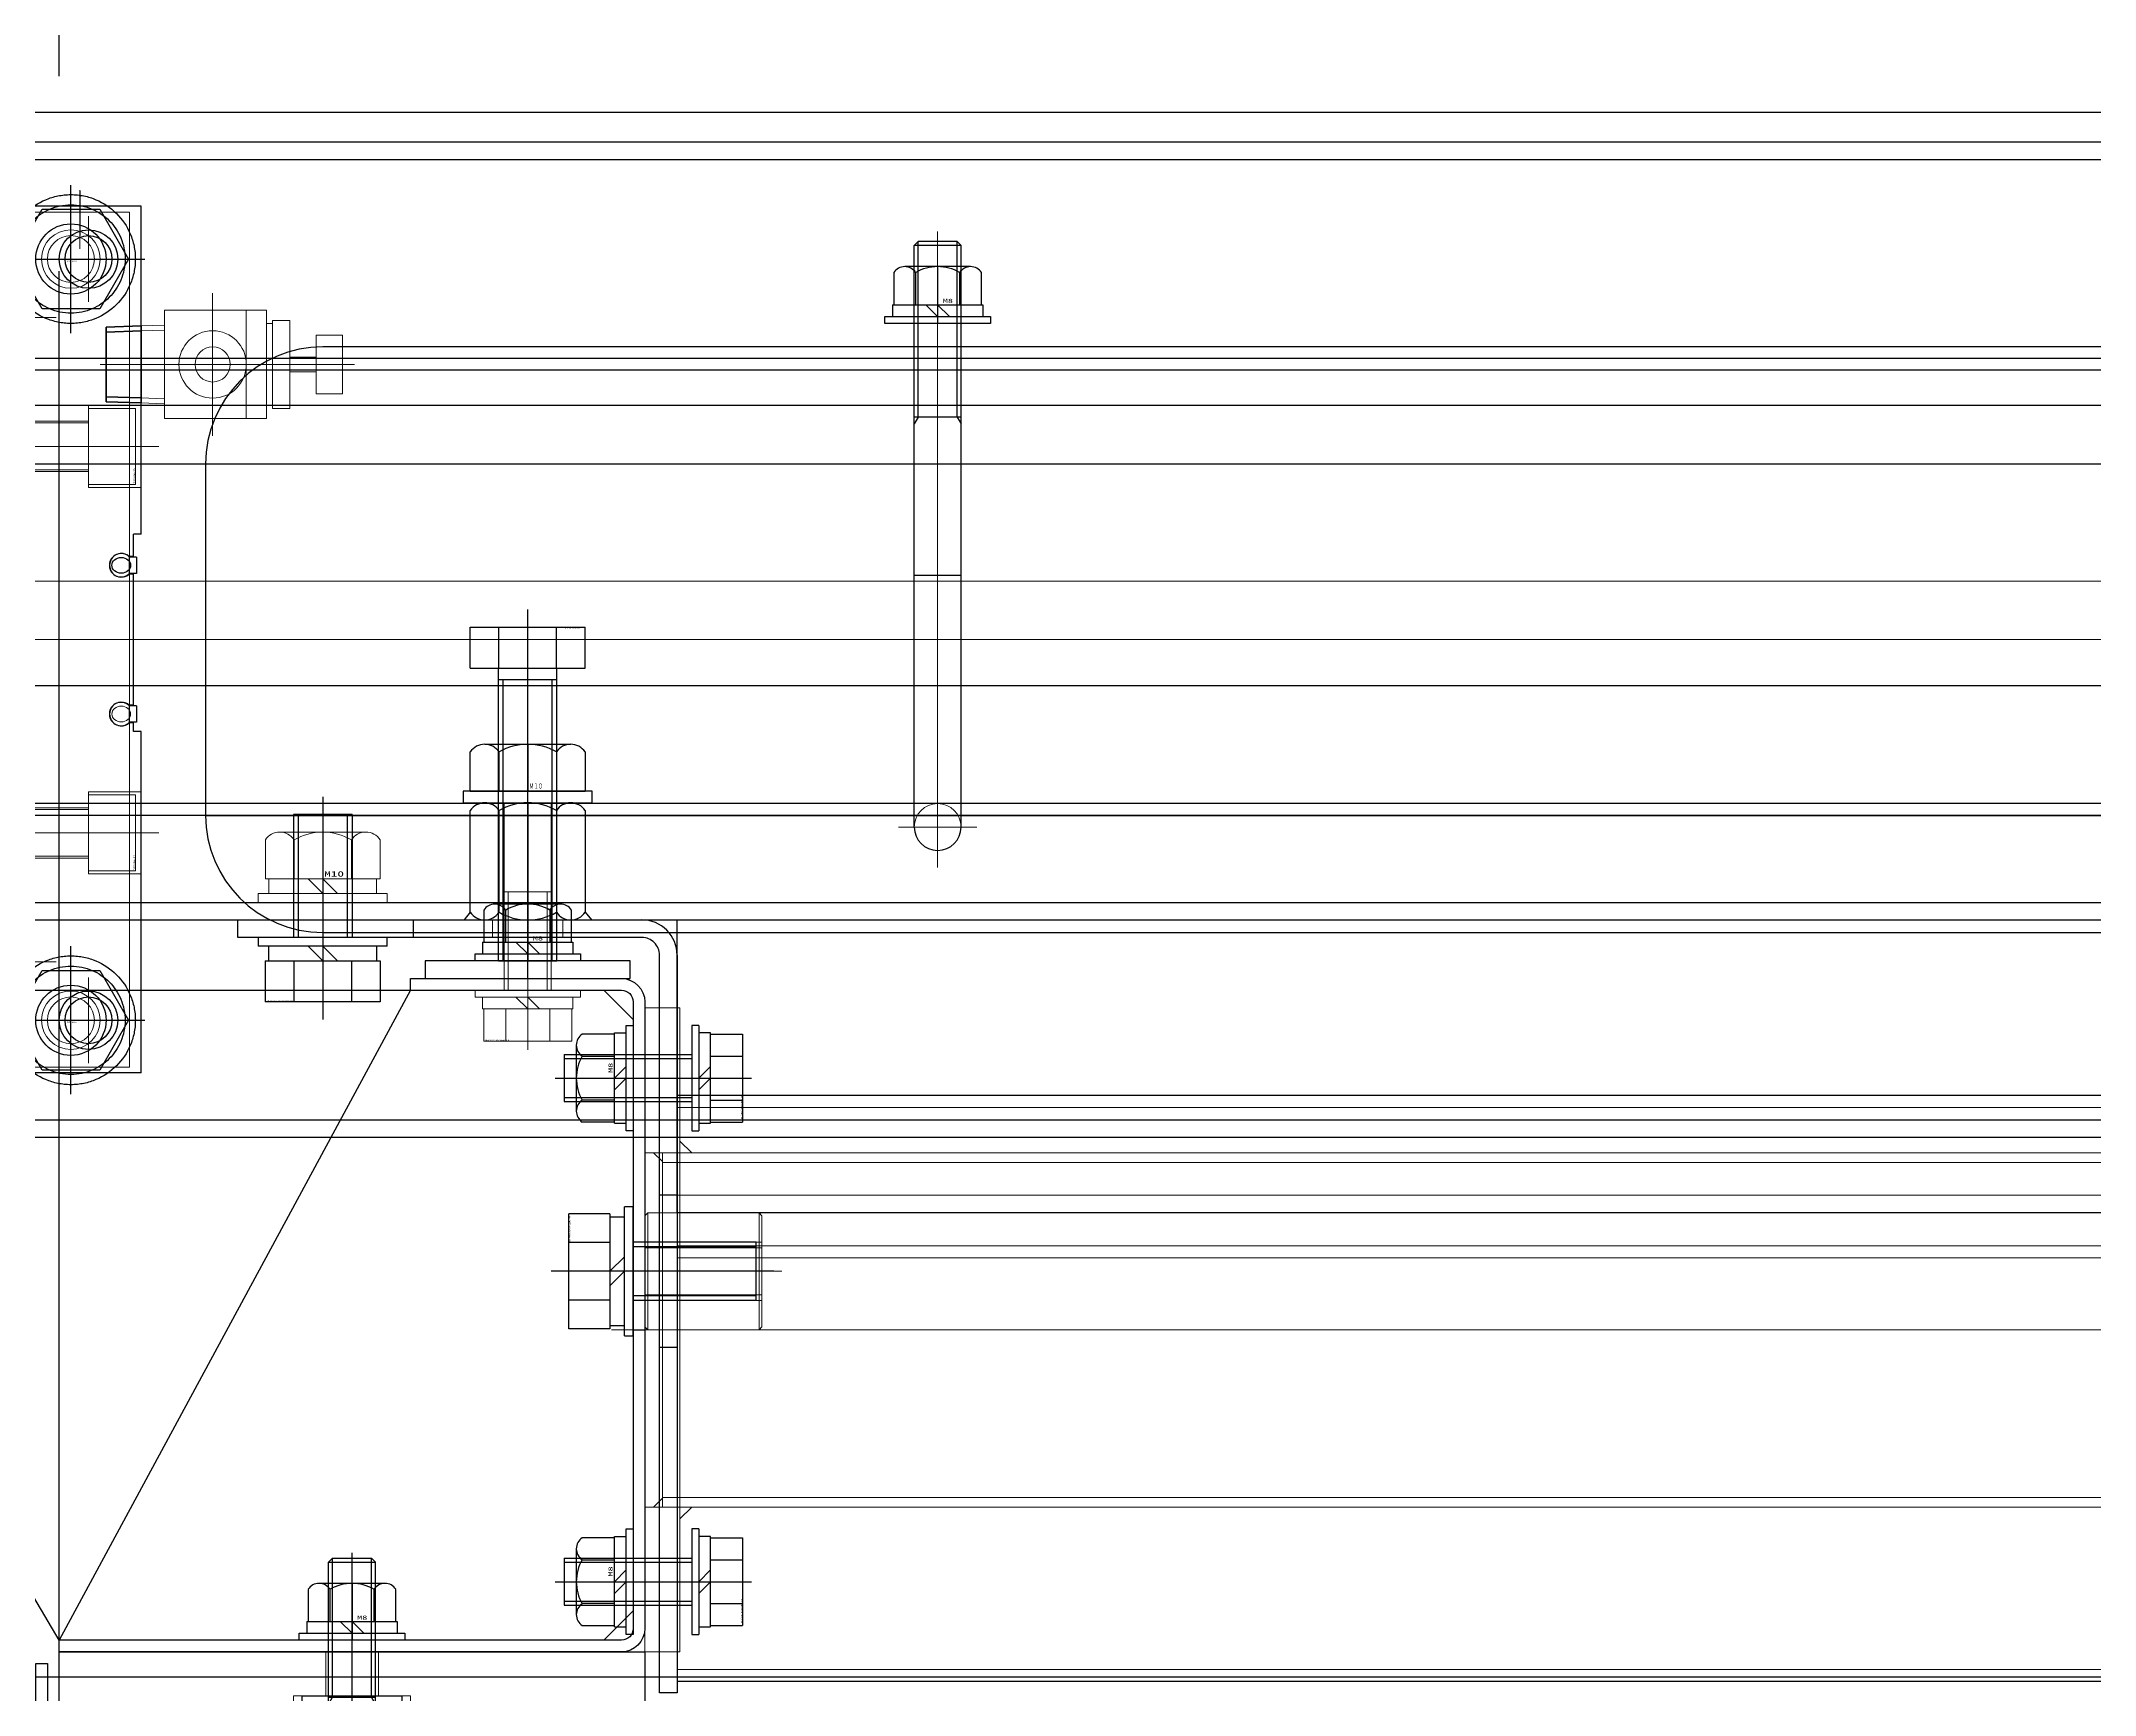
# Model space of a CAD drawing. Units: millimetres at full size. Extents: x -18456 to 18937, y -12290 to 13871.
# Drawn here: x 8832 to 9884, y -5337 to -4490 of the extents above; entities that cross this region are included whole.
import ezdxf
from ezdxf.enums import TextEntityAlignment as Align

# ---------------------------------------------------------------- set-up
doc = ezdxf.new("R2010")
doc.units = ezdxf.units.MM
doc.header["$LTSCALE"] = 100
doc.linetypes.add('CHAIN2', pattern=[12, 9, -1, 1, -1])
doc.linetypes.add('DOUBLE_CHAIN2', pattern=[12.8, 9, -1, 0.6, -0.6, 0.6, -1])
for name, color, linetype in [('0-2_0', 2, 'Continuous'), ('0-3_06_PHANTOM', 2, 'DOUBLE_CHAIN2'), ('0-6_10_DRAFT', 1, 'Continuous')]:
    doc.layers.add(name, color=color, linetype=linetype)
doc.layers.add('0-7_05_CENTER', color=2, linetype='CHAIN2', lineweight=18)
doc.layers.add('0-8_04_HIDDEN', color=7, linetype='Continuous', lineweight=18)
doc.styles.add('ＭＳ ゴシック', font='')
doc.styles.get('ＭＳ ゴシック').set_extended_font_data('MS Gothic')

# ---------------------------------------------------------------- blocks, each defined once
blk = doc.blocks.new('A$C491655AE_1_1')
at = {"layer": '0-3_06_PHANTOM', "color": 7, "linetype": 'CHAIN2'}
for p, q in [((0, -12.64), (0, 12.64)), ((-12.64, 0), (12.64, 0))]:
    blk.add_line(p, q, dxfattribs=at)
at = {"layer": '0-3_06_PHANTOM', "color": 7}
blk.add_lwpolyline([(4.91, -8.5), (-4.91, -8.5), (-9.81, 0), (-4.91, 8.5), (4.91, 8.5), (9.81, 0)], close=True, dxfattribs=at)
for radius in [11, 9.25]:
    blk.add_circle((0, 0), radius, dxfattribs=at)
at = {"layer": '0-6_10_DRAFT', "style": 'ＭＳ ゴシック', "width": 1.9}
blk.add_text('BT-M10', height=0.22, dxfattribs=at).set_placement((-0.7, -0.54), align=Align.BOTTOM_LEFT)
blk = doc.blocks.new('A$C08BD3208_1')
at = {"layer": '0-2_0', "color": 134}
blk.add_lwpolyline([(-959, 30), (959, 30), (960, 29), (960, -29), (959, -30), (-959, -30), (-960, -29), (-960, 29)], close=True, dxfattribs=at)
at = {"layer": '0-7_05_CENTER'}
blk.add_line((1061.54, 0), (-1061.54, 0), dxfattribs=at)
blk = doc.blocks.new('A$C18077F98_1_1')
at = {"layer": '0-2_0'}
blk.add_blockref('A$C08BD3208_1', (1050, -60.5), dxfattribs=at)
blk = doc.blocks.new('A$C6CE94B02_1_1')
at = {"layer": '0-2_0', "color": 134}
for p, q in [((-1000, 85), (1000, 85)), ((-1000, 82), (1000, 82)), ((-445, 50), (-905, 50)), ((-925, 30), (-925, -30)), ((-905, -50), (-445, -50)), ((-1000, -82), (1000, -82)), ((1000, -85), (-1000, -85))]:
    blk.add_line(p, q, dxfattribs=at)
for centre in [(-948, 65), (-948, -65)]:
    blk.add_circle(centre, 6, dxfattribs=at)
for centre, start, end in [((-905, 30), 90, 180), ((-905, -30), 180, 270)]:
    blk.add_arc(centre, 20, start, end, dxfattribs=at)
at = {"layer": '0-7_05_CENTER'}
for p, q in [((-948, 55.66), (-948, 74.34)), ((-938.66, 65), (-957.34, 65)), ((-948, -55.66), (-948, -74.34)), ((-938.66, -65), (-957.34, -65))]:
    blk.add_line(p, q, dxfattribs=at)
blk = doc.blocks.new('AS2201F-02-06a_1')
at = {"layer": '0-6_10_DRAFT'}
for p, q in [((-6.39, -6), (-6.58, 0)), ((-6.58, 0), (6.58, 0)), ((-5.53, -6), (-5.72, 0)), ((5.72, 0), (5.53, -6)), ((6.58, 0), (6.39, -6)), ((-6.39, -6), (6.39, -6))]:
    blk.add_line(p, q, dxfattribs=at)
at = {"layer": '0-8_04_HIDDEN', "color": 2, "linetype": 'CHAIN2'}
for p, q in [((0, 36.42), (0, -6)), ((-12.17, 12.2), (12.07, 12.2))]:
    blk.add_line(p, q, dxfattribs=at)
at = {"layer": '0-8_04_HIDDEN', "color": 2}
for p, q in [((5, 34.4), (-5, 34.4)), ((-5, 29.9), (-5, 34.4)), ((5, 34.4), (5, 29.9)), ((-5, 29.9), (1.25, 29.9)), ((-1.25, 25.4), (-1.25, 29.9)), ((1.25, 29.9), (5, 29.9)), ((1.25, 29.9), (1.25, 25.4)), ((0, 25.4), (-7.5, 25.4)), ((-7.5, 22.4), (-7.5, 25.4)), ((7.5, 25.4), (0, 25.4)), ((7.5, 25.4), (7.5, 22.4)), ((-9.25, 21.4), (-9.25, 17.9)), ((0, 22.4), (-7.5, 22.4)), ((-7, 22.4), (-7, 21.9)), ((9.25, 21.4), (-7, 21.4)), ((7.5, 22.4), (0, 22.4)), ((7, 21.9), (7, 22.4)), ((7, 21.4), (7, 21.9)), ((9.25, 21.4), (9.25, 17.9)), ((-9.25, 17.9), (-9.25, 4)), ((9.25, 17.9), (-9.25, 17.9)), ((9.25, 17.9), (9.25, 4)), ((-9.25, 4), (6.7, 4)), ((-6.58, 0), (-6.7, 4)), ((-5.72, 0), (-5.85, 4)), ((5.85, 4), (5.72, 0)), ((6.7, 4), (6.58, 0)), ((6.7, 4), (9.25, 4))]:
    blk.add_line(p, q, dxfattribs=at)
blk.add_lwpolyline([(-7, 21.9), (-7, 21.4), (-9.25, 21.4)], dxfattribs=at)
for radius in [5.75, 3]:
    blk.add_circle((0, 12.2), radius, dxfattribs=at)
blk = doc.blocks.new('MGPM50-100Z-M9Bc_1')
at = {"layer": '0-2_0'}
for p, q in [((-64, 74), (0, 74)), ((-64, 74), (-64, 15.7)), ((0, 74), (0, 50.25)), ((-12, 52.75), (-4.5, 52.75)), ((-12, 52.75), (-12, 39.25)), ((-4.5, 52.75), (-4.5, 50.25)), ((-4.5, 50.25), (0, 50.25)), ((-2, 50.25), (-2, 41.75)), ((-12, 39.25), (-4.5, 39.25)), ((-4.5, 41.75), (-4.5, 39.25)), ((-4.5, 41.75), (0, 41.75)), ((0, 41.75), (0, 18)), ((-1.3, 18), (0, 18)), ((-62, 14.2), (-62, 11.24)), ((-2, 14.2), (-2, 11.2)), ((-63.2, 11.3), (-62.03, 11.3)), ((-62.7, 11.2), (-62.7, -11.2)), ((-62.7, 11.2), (-61.96, 11.2)), ((-1.3, 11.2), (-2.04, 11.2)), ((-1.3, 11.2), (-1.3, -11.2)), ((-62.7, -11.2), (-61.96, -11.2)), ((-62, -11.2), (-62, -14.2)), ((-1.3, -11.2), (-2.04, -11.2)), ((-2, -11.2), (-2, -14.2)), ((-63.2, -14.1), (-62.03, -14.1)), ((-62.7, -14.2), (-62.7, -18)), ((-62.7, -14.2), (-61.96, -14.2)), ((-1.3, -14.2), (-2.04, -14.2)), ((-1.3, -14.2), (-1.3, -18)), ((-64, -18), (-64, -74)), ((-64, -18), (-62.7, -18)), ((-1.3, -18), (0, -18)), ((0, -18), (0, -41.75)), ((-12, -39.25), (-4.5, -39.25)), ((-12, -52.75), (-12, -39.25)), ((-4.5, -41.75), (-4.5, -39.25)), ((-4.5, -41.75), (0, -41.75)), ((-2, -41.75), (-2, -50.25)), ((-4.5, -50.25), (0, -50.25)), ((-4.5, -52.75), (-4.5, -50.25)), ((0, -50.25), (0, -74)), ((-12, -52.75), (-4.5, -52.75)), ((-53.5, -76.65), (-53.5, -69)), ((-64, -74), (0, -74))]:
    blk.add_line(p, q, dxfattribs=at)
for points in [[(-1.3, 18), (-1.3, 14.2), (-2.04, 14.2)], [(-64, 15.7), (-62.7, 15.7), (-62.7, 14.2), (-61.96, 14.2)], [(-63.2, 11.3), (-63.2, 14.1), (-62.03, 14.1)], [(-63.2, -14.1), (-63.2, -11.3), (-62.03, -11.3)]]:
    blk.add_lwpolyline(points, dxfattribs=at)
for centre, radius in [((-55, 65), 5), ((-55, 65), 4), ((-32, 55), 12.5), ((-9, 65), 5), ((-9, 65), 4), ((-32, 33), 2.5), ((-32, -33), 2.5), ((-32, -55), 12.5), ((-55, -65), 5), ((-55, -65), 4), ((-9, -65), 5), ((-9, -65), 4)]:
    blk.add_circle(centre, radius, dxfattribs=at)
for centre, radius, start, end in [((-60.6, 12.7), 2, 224.427, 135.573), ((-60.6, 12.7), 2.02, 227.7945, 132.2055), ((-3.4, 12.7), 2.02, 47.7946, 312.2054), ((-60.6, -12.7), 2, 224.427, 135.573), ((-60.6, -12.7), 2.02, 227.7945, 132.2055), ((-3.4, -12.7), 2.02, 47.7946, 312.2054)]:
    blk.add_arc(centre, radius, start, end, dxfattribs=at)
blk.add_ellipse((-60.6, -12.7), major_axis=(1.6, 0), ratio=0.84375, dxfattribs=at)
at = {"layer": '0-7_05_CENTER'}
for p, q in [((-55, 72.31), (-55, 57.69)), ((-32, 72.5), (-32, -72.5)), ((-9, 72.31), (-9, 57.69)), ((-62.31, 65), (-47.69, 65)), ((-16.31, 65), (-1.69, 65)), ((-49.5, 55), (-14.5, 55)), ((-17.5, 46), (0, 46)), ((-66.99, 33), (2.4, 33)), ((-64, 0), (0, 0)), ((-66.99, -33), (2.4, -33)), ((-67.09, -47), (-57.09, -47)), ((-17.5, -46), (0, -46)), ((-49.5, -55), (-14.5, -55)), ((-55, -57.69), (-55, -72.31)), ((-9, -57.69), (-9, -72.31)), ((-62.31, -65), (-47.69, -65)), ((-16.31, -65), (-1.69, -65))]:
    blk.add_line(p, q, dxfattribs=at)
at = {"layer": '0-8_04_HIDDEN', "color": 2}
for p, q in [((0, 37.3), (-55, 37.3)), ((0, 38), (-20, 38)), ((-20, 28), (-20, 38)), ((-8, 35.5), (-9.44, 33)), ((0, 35.5), (-8, 35.5)), ((-8, 30.5), (-8, 35.5)), ((-8, 30.5), (-9.44, 33)), ((0, 28.7), (-55, 28.7)), ((0, 30.5), (-8, 30.5)), ((0, 28), (-20, 28)), ((0, -28), (-20, -28)), ((-20, -28), (-20, -38)), ((0, -28.7), (-55, -28.7)), ((-8, -30.5), (-9.44, -33)), ((0, -30.5), (-8, -30.5)), ((-8, -30.5), (-8, -35.5)), ((-8, -35.5), (-9.44, -33)), ((0, -37.3), (-55, -37.3)), ((0, -38), (-20, -38)), ((0, -35.5), (-8, -35.5))]:
    blk.add_line(p, q, dxfattribs=at)
for points in [[(-64, 26), (-55, 26), (-55, 40), (-64, 40)], [(-64, -26), (-55, -26), (-55, -40), (-64, -40)]]:
    blk.add_lwpolyline(points, dxfattribs=at)
at = {"layer": '0-2_0', "xscale": -1, "rotation": 90}
blk.add_blockref('AS2201F-02-06a_1', (-64, -47), dxfattribs=at)
blk = doc.blocks.new('MGPM50-100Z-M9Bb_1')
at = {"layer": '0-7_05_CENTER'}
for p, q in [((12, 72.31), (12, 57.69)), ((52, 72.31), (52, 57.69)), ((4.69, 65), (19.31, 65)), ((44.69, 65), (59.31, 65)), ((32, 27.18), (32, 38.82)), ((66.99, 33), (-2.4, 33)), ((0, 0), (64, 0)), ((32, -27.18), (32, -38.82)), ((66.99, -33), (-2.4, -33)), ((12, -57.69), (12, -72.31)), ((52, -57.69), (52, -72.31)), ((4.69, -65), (19.31, -65)), ((44.69, -65), (59.31, -65)), ((53.5, -76.74), (53.5, -66.74))]:
    blk.add_line(p, q, dxfattribs=at)
at = {"layer": '0-8_04_HIDDEN', "color": 2}
for p, q in [((64, 74), (0, 74)), ((0, 74), (0, 50.25)), ((2, 73), (2, -73)), ((62, 73), (2, 73)), ((62, 73), (62, -73)), ((2, 50.25), (0, 50.25)), ((0, 41.75), (0, 18)), ((2, 41.75), (0, 41.75)), ((0, 38), (20, 38)), ((0, 37.3), (55, 37.3)), ((0, 35.5), (8, 35.5)), ((8, 35.5), (9.44, 33)), ((8, 30.5), (8, 35.5)), ((20, 28), (20, 38)), ((8, 30.5), (9.44, 33)), ((0, 30.5), (8, 30.5)), ((0, 28.7), (55, 28.7)), ((0, 28), (20, 28)), ((1.3, 18), (0, 18)), ((1.3, 11.2), (1.3, -11.2)), ((1.3, 11.2), (2, 11.2)), ((62.7, 11.2), (62, 11.2)), ((63.2, 11.3), (62.03, 11.3)), ((62.7, 11.2), (62.7, -11.2)), ((1.3, -11.2), (2, -11.2)), ((62.7, -11.2), (62, -11.2)), ((1.3, -14.2), (1.3, -18)), ((1.3, -14.2), (2, -14.2)), ((62.7, -14.2), (62, -14.2)), ((63.2, -14.1), (62.03, -14.1)), ((62.7, -14.2), (62.7, -18)), ((1.3, -18), (0, -18)), ((0, -18), (0, -41.75)), ((64, -18), (62.7, -18)), ((64, -18), (64, -74)), ((0, -28), (20, -28)), ((20, -28), (20, -38)), ((0, -28.7), (55, -28.7)), ((0, -30.5), (8, -30.5)), ((8, -30.5), (9.44, -33)), ((8, -30.5), (8, -35.5)), ((8, -35.5), (9.44, -33)), ((0, -35.5), (8, -35.5)), ((0, -37.3), (55, -37.3)), ((0, -38), (20, -38)), ((2, -41.75), (0, -41.75)), ((57, -47), (67, -47)), ((62, -73), (2, -73)), ((64, -74), (0, -74))]:
    blk.add_line(p, q, dxfattribs=at)
for points in [[(64, 74), (64, 15.7), (62.7, 15.7), (62.7, 14.2), (62, 14.2)], [(64, 26), (55, 26), (55, 40), (64, 40)], [(1.3, 18), (1.3, 14.2), (2, 14.2)], [(63.2, 11.3), (63.2, 14.1), (62.03, 14.1)], [(63.2, -14.1), (63.2, -11.3), (62.03, -11.3)], [(64, -26), (55, -26), (55, -40), (64, -40)], [(2, -50.25), (0, -50.25), (0, -74)]]:
    blk.add_lwpolyline(points, dxfattribs=at)
for centre, radius in [((12, 65), 5), ((12, 65), 4), ((52, 65), 5), ((52, 65), 4), ((32, 33), 2.5), ((32, -33), 2.5), ((12, -65), 5), ((12, -65), 4), ((52, -65), 5), ((52, -65), 4)]:
    blk.add_circle(centre, radius, dxfattribs=at)
for centre in [(60.6, 12.7), (60.6, -12.7)]:
    blk.add_arc(centre, 2, 44.427, 315.573, dxfattribs=at)
blk.add_ellipse((60.6, 12.7), major_axis=(-1.6, 0), ratio=0.84375, dxfattribs=at)
at = {"layer": '0-8_04_HIDDEN', "xscale": -1, "rotation": 270}
blk.add_blockref('AS2201F-02-06a_1', (64, -47), dxfattribs=at)
blk = doc.blocks.new('A$C131E5F08_1')
at = {"layer": '0-8_04_HIDDEN', "linetype": 'CHAIN2'}
blk.add_line((0, -66.5), (0, 9.5), dxfattribs=at)
at = {"layer": '0-8_04_HIDDEN'}
for p, q in [((6.5, 0), (-6.5, 0)), ((-4, -65), (-4, 0)), ((4, -65), (4, 0)), ((-4, -37), (4, -37)), ((-3.32, -65), (-3.32, -37)), ((3.32, -65), (3.32, -37)), ((-4, -65), (4, -65))]:
    blk.add_line(p, q, dxfattribs=at)
blk.add_lwpolyline([(6.5, 0), (6.5, 8), (-6.5, 8), (-6.5, 0)], dxfattribs=at)
at = {"layer": '0-6_10_DRAFT', "style": 'ＭＳ ゴシック', "width": 1.9}
blk.add_text('CS-M8x65L', height=0.22, dxfattribs=at).set_placement((3.76, 7.66), align=Align.BOTTOM_LEFT)
blk = doc.blocks.new('A$C6B5E16F8_1')
at = {"layer": '0-2_0', "color": 134}
for p, q in [((-1925, -3), (-1425, -3)), ((-1925, -63), (-1425, -63))]:
    blk.add_line(p, q, dxfattribs=at)
at = {"layer": '0-2_0'}
blk.add_blockref('A$C6CE94B02_1_1', (-1000, -33), dxfattribs=at)
at = {"layer": '0-2_0', "xscale": -1, "rotation": 180}
blk.add_blockref('MGPM50-100Z-M9Bb_1', (-2000, -33), dxfattribs=at)
at = {"layer": '0-2_0', "rotation": 180}
blk.add_blockref('MGPM50-100Z-M9Bc_1', (-2000, -33), dxfattribs=at)
at = {"layer": '0-8_04_HIDDEN'}
for name, p in [('A$C18077F98_1_1', (-2050, 27.5)), ('A$C491655AE_1_1', (-1948, 32)), ('A$C491655AE_1_1', (-1948, -98))]:
    blk.add_blockref(name, p, dxfattribs=at)
at = {"layer": '0-8_04_HIDDEN', "rotation": 270}
for p in [(-1945, 0), (-1945, -66)]:
    blk.add_blockref('A$C131E5F08_1', p, dxfattribs=at)
blk = doc.blocks.new('A$C10D23A00_1_1')
at = {"layer": '0-2_0', "color": 134}
blk.add_lwpolyline([(-959, 30), (959, 30), (960, 29), (960, -29), (959, -30), (-959, -30), (-960, -29), (-960, 29)], close=True, dxfattribs=at)
blk = doc.blocks.new('A$C5DB905E3_1')
at = {"layer": '0-2_0'}
blk.add_blockref('A$C10D23A00_1_1', (-1050, 42.9), dxfattribs=at)
blk = doc.blocks.new('A$C6DBB619B_1_1')
at = {"layer": '0-2_0', "color": 134}
for p, q in [((313, 2050), (313, 50)), ((357, 2050), (357, 50)), ((363, 2050), (363, 50))]:
    blk.add_line(p, q, dxfattribs=at)
blk = doc.blocks.new('M8Nza_1_1')
at = {"layer": '0-2_0'}
for p, q in [((-7.5, 8.69), (-7.5, 3.2)), ((5.62, 9.7), (-5.63, 9.7)), ((-3.75, 3.2), (-3.75, 8.69)), ((3.75, 8.69), (3.75, 3.2)), ((7.5, 3.2), (7.5, 8.69)), ((-7.7, 3.2), (7.7, 3.2)), ((-7.7, 3.2), (-7.7, 1.2)), ((0, 1.2), (-2, 3.2)), ((0, 3.2), (2, 1.2)), ((7.7, 3.2), (7.7, 1.2))]:
    blk.add_line(p, q, dxfattribs=at)
at = {"layer": '0-2_0', "linetype": 'CHAIN2'}
blk.add_line((0, 9.7), (0, 0), dxfattribs=at)
at = {"layer": '0-2_0'}
blk.add_lwpolyline([(-9, 1.2), (9, 1.2), (9, 0), (-9, 0)], close=True, dxfattribs=at)
for centre, radius, start, end in [((-5.63, 7.45), 2.25, 33.626, 146.374), ((0, 2.2), 7.5, 60, 120), ((5.62, 7.45), 2.25, 33.626, 146.374)]:
    blk.add_arc(centre, radius, start, end, dxfattribs=at)
at = {"layer": '0-6_10_DRAFT', "style": 'ＭＳ ゴシック', "width": 1.75}
blk.add_text('M8', height=0.733, dxfattribs=at).set_placement((0.87, 3.27), align=Align.BOTTOM_LEFT)
blk = doc.blocks.new('A$C3AB92716_1_1')
at = {"layer": '0-2_0'}
for p, q in [((-4, 43), (-4, -56.32)), ((4, 43), (4, -56.32)), ((-3.32, -27), (-4, -25.83)), ((-4, -27), (4, -27)), ((-3.32, -27), (-3.32, -57)), ((3.32, -27), (4, -25.83)), ((3.32, -27), (3.32, -57)), ((-4, -56.32), (4, -56.32)), ((-4, -56.32), (-3.32, -57)), ((-3.32, -57), (3.32, -57)), ((4, -56.32), (3.32, -57))]:
    blk.add_line(p, q, dxfattribs=at)
at = {"layer": '0-2_0', "color": 134}
blk.add_arc((0, 43), 4, 0, 180, dxfattribs=at)
at = {"layer": '0-6_10_DRAFT'}
blk.add_line((4, 0), (-4, 0), dxfattribs=at)
at = {"layer": '0-7_05_CENTER'}
for p, q in [((0, 49.9), (0, -58.71)), ((-6.7, 43), (6.7, 43))]:
    blk.add_line(p, q, dxfattribs=at)
at = {"layer": '0-8_04_HIDDEN', "color": 2}
blk.add_arc((0, 43), 4, 180, 0, dxfattribs=at)
at = {"layer": '0-2_0', "rotation": 180}
blk.add_blockref('M8Nza_1_1', (0, -43), dxfattribs=at)
blk = doc.blocks.new('A$C4032155D_1')
at = {"layer": '0-8_04_HIDDEN'}
for name, p, rotation in [('A$C6DBB619B_1_1', (-2100, 3), 270), ('A$C3AB92716_1_1', (-1850, -389), 180)]:
    blk.add_blockref(name, p, dxfattribs=dict(at, rotation=rotation))
blk = doc.blocks.new('A$C48C628A5_1_1')
at = {"layer": '0-3_06_PHANTOM', "color": 7}
for p, q in [((549, -792), (101, -792)), ((549, -868), (101, -868))]:
    blk.add_line(p, q, dxfattribs=at)
at = {"layer": '0-7_05_CENTER'}
blk.add_line((549, -830), (-93, -830), dxfattribs=at)
blk = doc.blocks.new('A$C2C0A2A06_1')
at = {"layer": '0-2_0', "color": 134}
blk.add_lwpolyline([(0, -50), (0, 50), (-15, 50), (-15, -50)], close=True, dxfattribs=at)
at = {"layer": '0-7_05_CENTER'}
blk.add_line((-22.32, 0), (6.98, 0), dxfattribs=at)
at = {"layer": '0-8_04_HIDDEN'}
for p, q in [((-7.5, 4.5), (0, 4.5)), ((-7.5, -4.5), (0, -4.5)), ((-15, -10), (-7.5, -10))]:
    blk.add_line(p, q, dxfattribs=at)
blk.add_lwpolyline([(-7.5, -10), (-7.5, 10), (-15, 10)], dxfattribs=at)
blk = doc.blocks.new('A$C435F0BD9_1_1')
at = {"layer": '0-8_04_HIDDEN'}
for p, q in [((-7.51, 8.7), (7.51, 8.7)), ((-7.51, 3.2), (-7.51, 8.7)), ((-3.75, 3.2), (-3.75, 8.7)), ((3.75, 3.2), (3.75, 8.7)), ((7.51, 3.2), (7.51, 8.7)), ((-9, 1.2), (9, 1.2)), ((-9, 1.2), (-9, 0)), ((-9, 0), (9, 0)), ((-7.7, 3.2), (-7.7, 1.2)), ((7.7, 3.2), (-7.7, 3.2)), ((-4, -16.8), (-4, 0)), ((-3.32, -16.8), (-3.32, 0)), ((0, 1.2), (-2, 3.2)), ((0, 3.2), (2, 1.2)), ((3.32, -16.8), (3.32, 0)), ((4, -16.8), (4, 0)), ((7.7, 1.2), (7.7, 3.2)), ((9, 0), (9, 1.2)), ((-4, -16.8), (4, -16.8))]:
    blk.add_line(p, q, dxfattribs=at)
at = {"layer": '0-8_04_HIDDEN', "linetype": 'CHAIN2'}
blk.add_line((0, -18.3), (0, 10.2), dxfattribs=at)
at = {"layer": '0-6_10_DRAFT', "style": 'ＭＳ ゴシック', "width": 1.8}
blk.add_text('BT-M8x20L,SW,PW', height=0.2199, dxfattribs=at).set_placement((3.15, 8.36), align=Align.BOTTOM_LEFT)
blk = doc.blocks.new('A$C44654170_1')
at = {"layer": '0-2_0', "color": 134}
blk.add_lwpolyline([(3, 17.5), (0, 17.5), (0, -17.5), (3, -17.5)], close=True, dxfattribs=at)
at = {"layer": '0-7_05_CENTER'}
blk.add_line((6.33, 0), (-3.33, 0), dxfattribs=at)
blk = doc.blocks.new('NTFLS-20a_1')
at = {"layer": '0-2_0'}
for p, q in [((-9.8, 1.31), (-9.8, 18.69)), ((-7.35, 20), (7.35, 20)), ((-4.9, 1.31), (-4.9, 18.69)), ((4.9, 18.69), (4.9, 1.31)), ((9.8, 18.69), (9.8, 1.31)), ((-7.35, 0), (7.35, 0))]:
    blk.add_line(p, q, dxfattribs=at)
for centre, radius, start, end in [((-7.35, 17.06), 2.94, 33.626, 146.374), ((0, 10.2), 9.8, 60, 120), ((7.35, 17.06), 2.94, 33.626, 146.374), ((-7.35, 2.94), 2.94, 213.626, 326.374), ((0, 9.8), 9.8, 240, 300), ((7.35, 2.94), 2.94, 213.626, 326.374)]:
    blk.add_arc(centre, radius, start, end, dxfattribs=at)
at = {"layer": '0-6_10_DRAFT', "linetype": 'CHAIN2'}
blk.add_line((0, 20), (0, 0), dxfattribs=at)
at = {"layer": '0-8_04_HIDDEN', "color": 2}
for p, q in [((-5, 20), (-5, 0)), ((-4, 20), (-4, 0)), ((4, 20), (4, 0)), ((5, 20), (5, 0))]:
    blk.add_line(p, q, dxfattribs=at)
blk = doc.blocks.new('A$C751B273A_1_1')
at = {"layer": '0-2_0', "color": 134}
for p, q in [((-52, 850.5), (-52, 919.5)), ((-52, 889.5), (-49, 889.5)), ((-122, 844.5), (-122, 847.5)), ((-96, 844.5), (-96, 847.5)), ((-55, 844.5), (-181, 844.5))]:
    blk.add_line(p, q, dxfattribs=at)
at = {"layer": '0-2_0', "color": 3}
for p, q in [((-47.69, 879.8), (-49, 880.87)), ((-47.69, 860.2), (-49, 859.13))]:
    blk.add_line(p, q, dxfattribs=at)
at = {"layer": '0-2_0', "color": 134}
for points in [[(-52, 919.5), (-49, 919.5), (-49, 850.5)], [(-181, 844.5), (-181, 847.5), (-55, 847.5)]]:
    blk.add_lwpolyline(points, dxfattribs=at)
for points in [[(-79, -844.5), (-79, 844.5), (-179, 844.5), (-179, -844.5)], [(-49, 844.5), (-49, -844.5), (-99, -844.5), (-99, 844.5)]]:
    blk.add_lwpolyline(points, close=True, dxfattribs=at)
for radius in [6, 3]:
    blk.add_arc((-55, 850.5), radius, 270, 0, dxfattribs=at)
at = {"layer": '0-6_10_DRAFT'}
blk.add_line((-109, 844.5), (-109, 847.5), dxfattribs=at)
at = {"layer": '0-7_05_CENTER'}
for p, q in [((-43.51, 905), (-57.61, 905)), ((-26.5, 870), (-54.96, 870))]:
    blk.add_line(p, q, dxfattribs=at)
at = {"layer": '0-8_04_HIDDEN'}
for p, q in [((-49, 876), (-52, 876)), ((-49, 864), (-52, 864)), ((-177, -844.5), (-177, 844.5)), ((-106.67, -844.5), (-106.67, 844.5)), ((-104.67, -844.5), (-104.67, 844.5)), ((-99, -844.5), (-99, 844.5)), ((-96, -844.5), (-96, 844.5)), ((-81, -844.5), (-81, 844.5))]:
    blk.add_line(p, q, dxfattribs=at)
at = {"layer": '0-2_0', "rotation": 270}
blk.add_blockref('NTFLS-20a_1', (-49, 870), dxfattribs=at)
blk = doc.blocks.new('A$C68F274FF_1')
at = {"layer": '0-2_0', "color": 134}
blk.add_line((-1955, 3), (145, 3), dxfattribs=at)
blk.add_lwpolyline([(-1955, 0), (145, 0), (145, 35), (140, 40), (-1950, 40), (-1955, 35)], close=True, dxfattribs=at)
at = {"layer": '0-7_05_CENTER'}
blk.add_line((-1810, 6.36), (-1810, -3.64), dxfattribs=at)
blk = doc.blocks.new('M10Nu_1_1')
at = {"layer": '0-2_0', "color": 134}
for p, q in [((-7.35, 8), (7.35, 8)), ((-9.8, 0), (-9.8, 6.69)), ((-4.9, 0), (-4.9, 6.69)), ((4.9, 6.69), (4.9, 0)), ((9.8, 6.69), (9.8, 0)), ((-9.8, 0), (9.8, 0))]:
    blk.add_line(p, q, dxfattribs=at)
at = {"layer": '0-2_0', "color": 134, "linetype": 'CHAIN2'}
blk.add_line((0, 8), (0, 0), dxfattribs=at)
at = {"layer": '0-2_0', "color": 134}
for centre, radius, start, end in [((-7.35, 5.06), 2.94, 33.626, 146.374), ((0, -1.8), 9.8, 60, 120), ((7.35, 5.06), 2.94, 33.626, 146.374)]:
    blk.add_arc(centre, radius, start, end, dxfattribs=at)
at = {"layer": '0-6_10_DRAFT', "style": 'ＭＳ ゴシック', "width": 0.6}
blk.add_text('Ｍ１０', height=0.916, dxfattribs=at).set_placement((0.26, 0.12), align=Align.BOTTOM_LEFT)
blk = doc.blocks.new('A$C7A442ECB_1')
at = {"layer": '0-2_0', "color": 134, "linetype": 'CHAIN2'}
blk.add_line((0, -3), (0, 60), dxfattribs=at)
at = {"layer": '0-2_0', "color": 134}
for p, q in [((-9.81, 57), (9.81, 57)), ((-9.81, 50), (-9.81, 57)), ((-4.91, 50), (-4.91, 57)), ((4.91, 50), (4.91, 57)), ((9.81, 50), (9.81, 57)), ((-9.81, 50), (9.81, 50)), ((-5, 0), (-5, 50)), ((5, 0), (5, 50)), ((-5, 48.04), (5, 48.04)), ((-4.19, 0), (-4.19, 48.04)), ((4.19, 0), (4.19, 48.04)), ((-5, 0), (5, 0))]:
    blk.add_line(p, q, dxfattribs=at)
at = {"layer": '0-6_10_DRAFT', "style": 'ＭＳ ゴシック', "width": 1.85}
blk.add_text('BT-M10x50L', height=0.22, dxfattribs=at).set_placement((6.32, 56.66), align=Align.BOTTOM_LEFT)
blk = doc.blocks.new('A$C7AFA21F4_1_1')
at = {"layer": '0-2_0', "color": 134}
for p, q in [((-9.81, 11), (9.81, 11)), ((-9.81, 4), (-9.81, 11)), ((-4.91, 4), (-4.91, 11)), ((4.91, 4), (4.91, 11)), ((9.81, 4), (9.81, 11)), ((9.81, 4), (-9.81, 4)), ((-9.25, 4), (-9.25, 1.5)), ((0, 1.5), (-2.5, 4)), ((0, 4), (2.5, 1.5)), ((9.25, 1.5), (9.25, 4)), ((-11, 1.5), (11, 1.5)), ((-11, 1.5), (-11, 0)), ((-11, 0), (11, 0)), ((-5, -21), (-5, 0)), ((-4.19, -21), (-4.19, 0)), ((4.19, -21), (4.19, 0)), ((5, -21), (5, 0)), ((11, 0), (11, 1.5)), ((-5, -21), (5, -21))]:
    blk.add_line(p, q, dxfattribs=at)
at = {"layer": '0-2_0', "color": 134, "linetype": 'CHAIN2'}
blk.add_line((0, -24), (0, 14), dxfattribs=at)
at = {"layer": '0-6_10_DRAFT', "style": 'ＭＳ ゴシック', "width": 1.8}
blk.add_text('BT-M10x25L,SW,PW', height=0.2199, dxfattribs=at).set_placement((5.1, 10.66), align=Align.BOTTOM_LEFT)
blk = doc.blocks.new('M10Nza_1_1')
at = {"layer": '0-8_04_HIDDEN'}
for p, q in [((-9.8, 4), (-9.8, 10.69)), ((-7.35, 12), (7.35, 12)), ((-4.9, 4), (-4.9, 10.69)), ((4.9, 10.69), (4.9, 4)), ((9.8, 10.69), (9.8, 4)), ((-9.8, 4), (9.8, 4)), ((-9.2, 1.5), (-9.2, 4)), ((0, 1.5), (-2.5, 4)), ((0, 4), (2.5, 1.5)), ((9.2, 4), (9.2, 1.5))]:
    blk.add_line(p, q, dxfattribs=at)
at = {"layer": '0-8_04_HIDDEN', "linetype": 'CHAIN2'}
blk.add_line((0, 12), (0, 0), dxfattribs=at)
at = {"layer": '0-8_04_HIDDEN'}
blk.add_lwpolyline([(-11, 1.5), (11, 1.5), (11, 0), (-11, 0)], close=True, dxfattribs=at)
for centre, radius, start, end in [((-7.35, 9.06), 2.94, 33.626, 146.374), ((0, 2.2), 9.8, 60, 120), ((7.35, 9.06), 2.94, 33.626, 146.374)]:
    blk.add_arc(centre, radius, start, end, dxfattribs=at)
at = {"layer": '0-6_10_DRAFT', "style": 'ＭＳ ゴシック', "width": 1.8}
blk.add_text('M10', height=0.916, dxfattribs=at).set_placement((0.26, 4.12), align=Align.BOTTOM_LEFT)
blk = doc.blocks.new('A$C50AA2148_1')
at = {"layer": '0-2_0', "color": 134}
blk.add_lwpolyline([(-1751, 27), (-1729, 27), (-1729, 29), (-1751, 29)], close=True, dxfattribs=at)
at = {"layer": '0-2_0'}
for name, p in [('A$C7A442ECB_1', (-1740, 0)), ('A$C68F274FF_1', (35, 7)), ('M10Nu_1_1', (-1740, 29)), ('M10Nza_1_1', (-1775, 10))]:
    blk.add_blockref(name, p, dxfattribs=at)
for name, p, rotation in [('A$C751B273A_1_1', (-870, 56), 90), ('A$C7AFA21F4_1_1', (-1775, 4), 180)]:
    blk.add_blockref(name, p, dxfattribs=dict(at, rotation=rotation))
blk = doc.blocks.new('FWTAS-D20-M10-T20.0a_1')
at = {"layer": '0-7_05_CENTER'}
blk.add_line((0, -23.39), (0, 3.39), dxfattribs=at)
at = {"layer": '0-8_04_HIDDEN', "color": 2}
for p, q in [((-5, 0), (-5, -20)), ((-4, 0), (-4, -20)), ((4, 0), (4, -20)), ((5, 0), (5, -20)), ((-10, -0.5), (10, -0.5)), ((-10, -19.5), (10, -19.5))]:
    blk.add_line(p, q, dxfattribs=at)
blk.add_lwpolyline([(-9.5, -20), (9.5, -20), (10, -19.5), (10, -0.5), (9.5, 0), (-9.5, 0), (-10, -0.5), (-10, -19.5)], close=True, dxfattribs=at)
blk = doc.blocks.new('CBS8-20b_1')
at = {"layer": '0-2_0'}
for p, q in [((0, 6.5), (-5, 6.5)), ((-5, 6.5), (-5, -6.5)), ((0, 6.5), (0, -6.5)), ((0, 4), (24.32, 4)), ((0.08, 4), (1.25, 3.32)), ((1.25, 4), (1.25, -4)), ((24.32, 4), (24.32, -4)), ((24.32, 4), (25, 3.32)), ((-5, 2.89), (-1.2, 2.89)), ((-5, 1.44), (-1.2, 1.44)), ((-1.2, 2.89), (-1.2, -2.89)), ((-1.2, 2.89), (0.47, 0)), ((0.47, 0), (-1.2, -2.89)), ((1.25, 3.32), (25, 3.32)), ((25, 3.32), (25, -3.32)), ((-5, -1.44), (-1.2, -1.44)), ((-5, -2.89), (-1.2, -2.89)), ((-0.37, -1.44), (-0.37, -1.44)), ((0.05, -0.72), (0.05, -0.72)), ((0.08, -4), (1.25, -3.32)), ((1.25, -3.32), (25, -3.32)), ((24.32, -4), (25, -3.32)), ((0, -6.5), (-5, -6.5)), ((0, -4), (24.32, -4))]:
    blk.add_line(p, q, dxfattribs=at)
at = {"layer": '0-2_0', "linetype": 'CHAIN2'}
blk.add_line((-6.47, 0), (25.92, 0), dxfattribs=at)
blk = doc.blocks.new('A$C2B9527C7_1')
at = {"layer": '0-2_0'}
blk.add_lwpolyline([(0, -8.5), (0, 8.5), (1.5, 8.5), (1.5, -8.5)], close=True, dxfattribs=at)
blk = doc.blocks.new('A$C2D9B734A_1')
at = {"layer": '0-2_0'}
for name in ['A$C2B9527C7_1', 'CBS8-20b_1']:
    blk.add_blockref(name, (-1.5, 0), dxfattribs=at)
blk = doc.blocks.new('A$C46CB4146_1_1')
at = {"layer": '0-2_0', "color": 134}
for p, q in [((-7.51, 8.7), (7.51, 8.7)), ((-7.51, 3.2), (-7.51, 8.7)), ((-3.75, 3.2), (-3.75, 8.7)), ((3.75, 3.2), (3.75, 8.7)), ((7.51, 3.2), (7.51, 8.7)), ((-9, 1.2), (9, 1.2)), ((-9, 1.2), (-9, 0)), ((-9, 0), (9, 0)), ((-7.7, 3.2), (-7.7, 1.2)), ((7.7, 3.2), (-7.7, 3.2)), ((-4, -21.8), (-4, 0)), ((-3.32, -21.8), (-3.32, 0)), ((0, 1.2), (-2, 3.2)), ((0, 3.2), (2, 1.2)), ((3.32, -21.8), (3.32, 0)), ((4, -21.8), (4, 0)), ((7.7, 1.2), (7.7, 3.2)), ((9, 0), (9, 1.2)), ((-4, -21.8), (4, -21.8))]:
    blk.add_line(p, q, dxfattribs=at)
at = {"layer": '0-2_0', "color": 134, "linetype": 'CHAIN2'}
blk.add_line((0, -23.3), (0, 10.2), dxfattribs=at)
at = {"layer": '0-6_10_DRAFT', "style": 'ＭＳ ゴシック', "width": 1.8}
blk.add_text('BT-M8x25L,SW,PW', height=0.2199, dxfattribs=at).set_placement((2.97, 8.36), align=Align.BOTTOM_LEFT)
blk = doc.blocks.new('A$C76D83096_1_1')
at = {"layer": '0-7_05_CENTER'}
for p, q in [((1705.79, 43), (1688.31, 43)), ((-5.79, 0), (1705.69, 0)), ((1705.79, -43), (1688.31, -43))]:
    blk.add_line(p, q, dxfattribs=at)
at = {"layer": '0-8_04_HIDDEN'}
for p, q in [((3, 28.6), (1697, 28.6)), ((6, 30.25), (1694, 30.25)), ((1700, 30.25), (1694, 30.25)), ((1697, 30.25), (1697, -30.25)), ((3, -28.6), (1697, -28.6)), ((1700, -30.25), (1694, -30.25))]:
    blk.add_line(p, q, dxfattribs=at)
blk.add_lwpolyline([(1700, -55), (1694, -55), (1694, 55), (1700, 55)], close=True, dxfattribs=at)
at = {"layer": '0-8_04_HIDDEN', "color": 3}
for points in [[(1694, 30.25), (1692, 30.25), (1694, 32.25)], [(1697, 30.25), (1697, 28.75), (1698.5, 30.25)], [(1694, -30.25), (1692, -30.25), (1694, -32.25)], [(1697, -30.25), (1697, -28.75), (1698.5, -30.25)]]:
    blk.add_lwpolyline(points, close=True, dxfattribs=at)
at = {"layer": '0-8_04_HIDDEN'}
blk.add_lwpolyline([(0, -30.25), (6, -30.25), (1694, -30.25)], dxfattribs=at)
blk = doc.blocks.new('A$C50D93131_1_1')
at = {"layer": '0-2_0', "color": 134}
for p, q in [((-48, 108), (-43, 113)), ((-10, 115), (-46, 115)), ((-10, 113), (-46, 113)), ((-10, 113), (-10, 115)), ((-10, 113), (50, 2)), ((82, 113), (-10, 113)), ((82, 113), (92, 103)), ((-50, 111), (-50, 4)), ((-48, 111), (-48, 4)), ((92, 103), (92, 73)), ((50, 2), (92, 73)), ((-48, 7), (-43, 2)), ((-46, 2), (50, 2))]:
    blk.add_line(p, q, dxfattribs=at)
blk.add_lwpolyline([(-46, 0), (50, 0), (50, 2)], dxfattribs=at)
blk.add_circle((75, 93), 6, dxfattribs=at)
for centre, radius, start, end in [((-46, 111), 4, 90, 180), ((-46, 111), 2, 90, 180), ((-46, 4), 4, 180, 270), ((-46, 4), 2, 180, 270)]:
    blk.add_arc(centre, radius, start, end, dxfattribs=at)
at = {"layer": '0-6_10_DRAFT'}
blk.add_line((-48, 55), (-50, 55), dxfattribs=at)
at = {"layer": '0-7_05_CENTER'}
for p, q in [((-30, 118.91), (-30, 109.09)), ((75, 83.66), (75, 102.34)), ((-42.39, 98), (-55.61, 98)), ((84.34, 93), (65.66, 93)), ((-42.39, 65), (-55.61, 65)), ((-42.39, 12), (-55.61, 12)), ((0, -5.61), (0, 7.61))]:
    blk.add_line(p, q, dxfattribs=at)
blk = doc.blocks.new('A$C081D2C41')
at = {"layer": '0-8_04_HIDDEN'}
for name, p, rotation in [('A$C50AA2148_1', (-7, -870), 270), ('M8Nza_1_1', (-123, 900), 270), ('A$C435F0BD9_1_1', (-12, 870), 90), ('M8Nza_1_1', (-7, 870), 270), ('A$C46CB4146_1_1', (-113, 842), 180), ('A$C46CB4146_1_1', (-27, 842), 180)]:
    blk.add_blockref(name, p, dxfattribs=dict(at, rotation=rotation))
at = {"layer": '0-8_04_HIDDEN', "xscale": -1}
for name, p, rotation in [('A$C50D93131_1_1', (-125, 900), 270), ('A$C2C0A2A06_1', (-125, 900), 180), ('A$C76D83096_1_1', (-70, -850), 270)]:
    blk.add_blockref(name, p, dxfattribs=dict(at, rotation=rotation))
at = {"layer": '0-8_04_HIDDEN'}
for name, p in [('A$C2D9B734A_1', (-132.5, 900)), ('A$C44654170_1', (-10, 870)), ('A$C7AFA21F4_1_1', (-60, 852)), ('M8Nza_1_1', (-113, 852)), ('M8Nza_1_1', (-27, 852)), ('FWTAS-D20-M10-T20.0a_1', (-60, 850))]:
    blk.add_blockref(name, p, dxfattribs=at)
blk = doc.blocks.new('A$C6B7477B3_1')
at = {"layer": '0-2_0', "color": 134}
blk.add_line((0, -25), (0, 11), dxfattribs=at)
for points in [[(0, 11), (-2, 11), (-2, -25)], [(2, -29), (33, -29), (33, -27), (2, -27)]]:
    blk.add_lwpolyline(points, dxfattribs=at)
for radius in [4, 2]:
    blk.add_arc((2, -25), radius, 180, 270, dxfattribs=at)
at = {"layer": '0-7_05_CENTER'}
blk.add_line((5.99, 0), (-7.97, 0), dxfattribs=at)
blk = doc.blocks.new('A$C16DC10C5')
at = {"layer": '0-8_04_HIDDEN', "xscale": -1}
blk.add_blockref('A$C6B7477B3_1', (20, -925), dxfattribs=at)

msp = doc.modelspace()

# ---------------------------------------------------------------- linework, layer by layer
at = {"layer": '0-3_06_PHANTOM', "color": 5}
msp.add_lwpolyline([(8840.9, -3664.2), (14540.9, -3664.2), (14540.9, -5508), (8840.9, -5508)], close=True, dxfattribs=at)

# ---------------------------------------------------------------- block references
at = {"layer": '0-2_0', "xscale": 3, "yscale": 3}
for name, p in [('A$C48C628A5_1_1', (8450.9, -2276.7)), ('A$C6B5E16F8_1', (14690.9, -4697.7)), ('A$C5DB905E3_1', (14840.9, -5546.7))]:
    msp.add_blockref(name, p, dxfattribs=at)
at = {"layer": '0-8_04_HIDDEN', "xscale": 3, "yscale": 3}
msp.add_blockref('A$C4032155D_1', (14840.9, -3596.7), dxfattribs=at)
for name, p, rotation in [('A$C081D2C41', (11690.9, -4940.3), 90), ('A$C16DC10C5', (11690.9, -5360.3), 270)]:
    msp.add_blockref(name, p, dxfattribs=dict(at, rotation=rotation))

doc.saveas('drawing.dxf')
